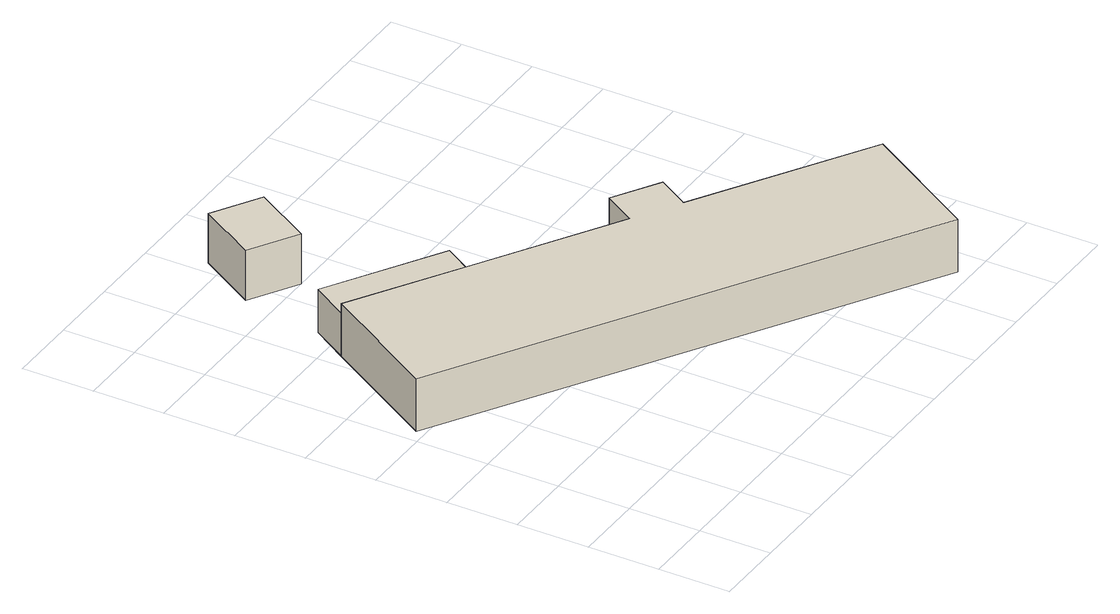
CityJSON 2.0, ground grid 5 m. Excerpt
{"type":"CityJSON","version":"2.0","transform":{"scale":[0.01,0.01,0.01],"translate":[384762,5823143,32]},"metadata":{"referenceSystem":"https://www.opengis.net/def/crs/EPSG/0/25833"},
"CityObjects":{
"building1":{"type":"Building","attributes":{"Gemeindeschluessel":"11000004","BezugspunktDach":"2200","function":"31001_2000","measuredHeight":3.63,"storeysAboveGround":1},"address":[{"country":"Germany","locality":"Berlin","thoroughfareNumber":"31 (1)","thoroughfareName":"Straße 70"}],"geometry":[{"type":"Solid","lod":"1","boundaries":[[[[0,1,2,3]],[[4,5,6,7]],[[4,7,3,2]],[[5,4,2,1]],[[6,5,1,0]],[[7,6,0,3]]]]}]},
"building2":{"type":"Building","attributes":{"Gemeindeschluessel":"11000004","function":"31001_2000"},"address":[{"country":"Germany","locality":"Berlin","thoroughfareNumber":"31","thoroughfareName":"Straße 70"}],"children":["building2-1","building2-2"]},
"building2-1":{"type":"BuildingPart","attributes":{"BezugspunktDach":"2200","measuredHeight":5.2,"storeysAboveGround":1},"parents":["building2"],"geometry":[{"type":"MultiSurface","lod":"1","boundaries":[[[8,9,10,11,12,13,14,15,16]],[[17,18,19,20,21,22,23,24,25]],[[17,25,16,15]],[[26,27,17,15,14]],[[19,18,14,13]],[[20,19,13,12]],[[21,20,12,11]],[[22,21,11,10]],[[23,22,10,9]],[[24,23,9,8]],[[25,24,8,16]],[[18,17,27,26]]]}]},
"building2-2":{"type":"BuildingPart","attributes":{"BezugspunktDach":"2200","measuredHeight":3.77,"storeysAboveGround":1},"parents":["building2"],"geometry":[{"type":"MultiSurface","lod":"1","boundaries":[[[26,28,29,27]],[[30,31,18,17]],[[30,17,27,29]],[[31,30,29,28]],[[18,31,28,26]],[[18,32,26,27,17,33]]]}]}
},
"vertices":[
[1145,3478,413],[1392,3886,413],[1061,4087,413],[814,3680,413],[1061,4087,50],[1392,3886,50],[1145,3478,50],[814,3680,50],
[3312,92,404],[3815,913,404],[2633,1638,404],[2770,1862,404],[2453,2057,404],[2315,1833,404],[1382,2405,404],[603,2882,404],[100,2061,404],[603,2882,20],[1382,2405,20],[2315,1833,20],[2453,2057,20],[2770,1862,20],[2633,1638,20],[3815,913,20],[3312,92,20],[100,2061,20],[1382,2405,337],[603,2882,337],
[1540,2661,337],[761,3139,337],[761,3139,20],[1540,2661,20],[1382,2405,94],[634,2863,20]
]}
